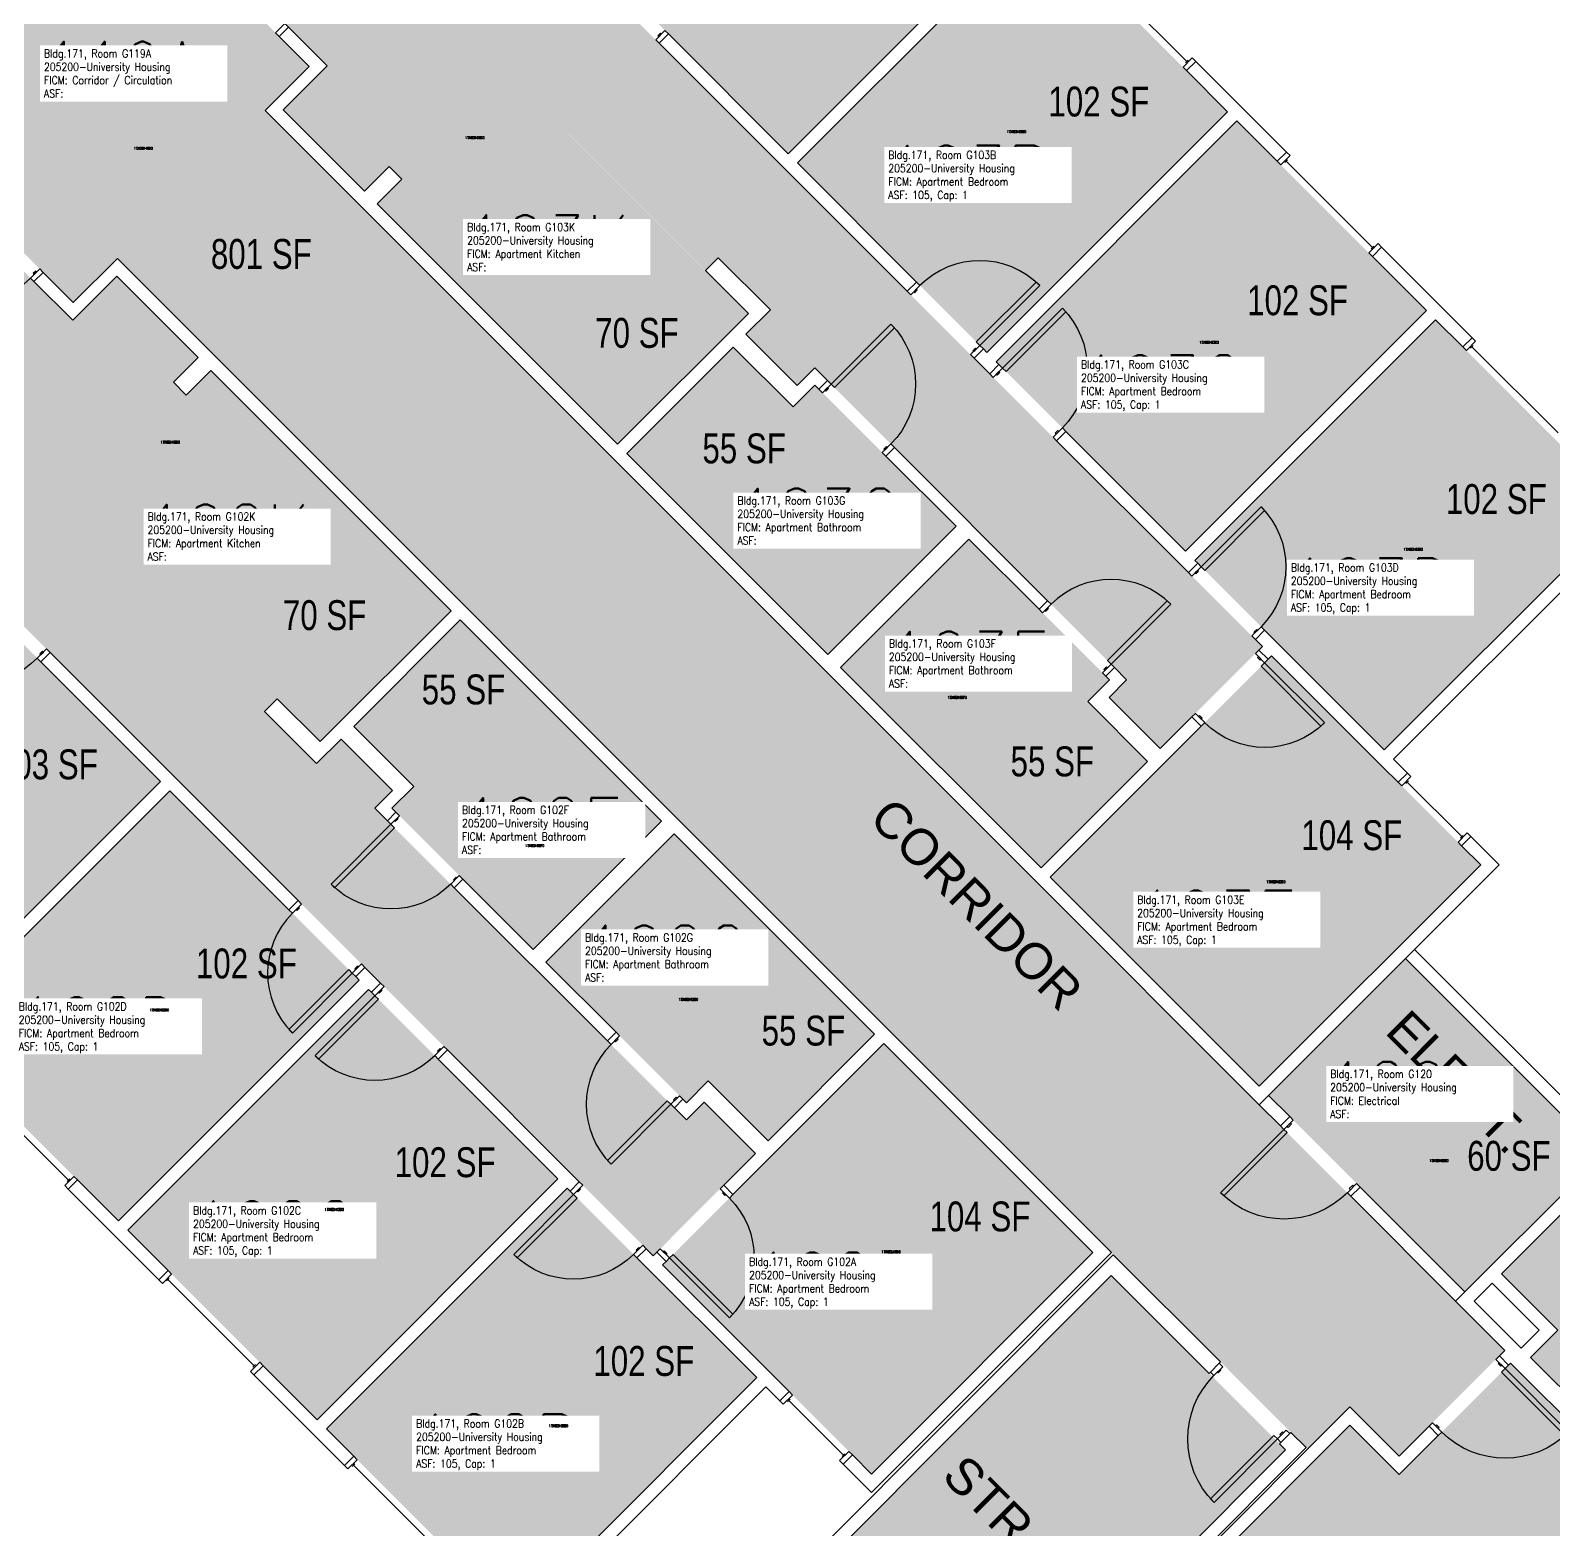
# Model space of a CAD drawing. Header units: inches. Extents: x 1063 to 4030, y -1482 to 1669.
# Drawn here: x 1840 to 2452, y -1119 to -517 of the extents above; entities that cross this region are included whole.
import ezdxf
from ezdxf.enums import TextEntityAlignment as Align

# ---------------------------------------------------------------- set-up
doc = ezdxf.new("R2010")
doc.units = ezdxf.units.IN
doc.header["$LTSCALE"] = 192
doc.header["$MEASUREMENT"] = 0
for name, color, linetype in [('A-AREA-IDEN', 1, 'Continuous'), ('A-DOOR', 2, 'Continuous'), ('A-GLAZ', 1, 'Continuous'), ('A-IDEN-RNUM', 7, 'Continuous'), ('A-IDEN-SNUM', 4, 'Continuous'), ('A-IDEN-VNUM', 4, 'Continuous'), ('A-WALL', 5, 'Continuous'), ('AREA-TEXT', 3, 'Continuous'), ('Rooms-Category-Color', 7, 'Continuous'), ('Rooms-College-Color', 7, 'Continuous'), ('Rooms-Department-Color', 7, 'Continuous'), ('Rooms-Division-Color', 7, 'Continuous'), ('Rooms-Information', 7, 'Continuous')]:
    doc.layers.add(name, color=color, linetype=linetype)
doc.styles.add('AREA', font='arial.ttf', dxfattribs={"width": 0.75, "height": 12})
doc.styles.add('ROOMSNUMBER', font='txt.shx', dxfattribs={"height": 0.03})
doc.styles.add('ROOMVNUMBER', font='simplex.shx', dxfattribs={"width": 0.85})
doc.styles.get("Standard").update_dxf_attribs({"font": 'arial.ttf'})

msp = doc.modelspace()

# ---------------------------------------------------------------- hatches: boundary and pattern name
at = {"layer": 'Rooms-Category-Color', "true_color": 0xadadad}
for points in [[(1455.35, -189.39), (1460.61, -184.13), (1514.75, -129.99), (1746.97, -362.21), (1764.65, -344.53), (1822.86, -402.74), (1805.18, -420.42), (1892.5, -507.74), (1910.18, -490.06), (1951.98, -531.87), (1934.31, -549.55), (2432.22, -1047.46), (2389.79, -1089.89), (2369.99, -1070.09), (2352.98, -1087.11), (2346.3, -1080.38), (1874.91, -608.95), (1857.23, -626.62), (1815.42, -584.82), (1833.1, -567.14), (1745.78, -479.82), (1728.11, -497.5), (1669.89, -439.28), (1687.57, -421.61)], [(2392.25, -890.15), (2337.29, -945.11), (2416.13, -1023.95), (2471.09, -969)], [(2274.04, -1017.41), (2055.7, -1236.06), (2125.75, -1306.01), (2344.09, -1087.36)]]:
    msp.add_hatch(color=253, dxfattribs=at).paths.add_polyline_path(points)
at = {"layer": 'Rooms-Category-Color', "true_color": 0x728ef3}
for points in [[(1974.13, -581.95), (1941.47, -549.28), (1959.14, -531.61), (1913.89, -486.35), (1915.3, -484.94), (1911.86, -481.49), (1892.76, -500.58), (1875.82, -483.63), (1930.09, -429.36), (1947.03, -446.31), (1938.73, -454.62), (1942.17, -458.07), (1953.93, -446.31), (1933.53, -425.92), (2050.29, -309.15), (2146.11, -404.97), (2060.55, -490.53), (2334.82, -764.8), (2293.8, -805.81), (2273.21, -785.21), (2280.28, -778.14), (2155.07, -652.93), (2148, -660), (2127.4, -639.4), (2137.2, -629.6), (2116.25, -608.65), (2111.13, -613.78), (2031.84, -534.5), (1989.16, -577.18), (1984.03, -572.05)], [(2164.67, -393.83), (2241.04, -470.2), (2144.34, -566.89), (2067.97, -490.53)], [(2148.05, -570.61), (2224.15, -646.71), (2320.85, -550.01), (2244.75, -473.91)], [(1979.26, -587.08), (2075.78, -683.6), (2128.36, -631.02), (2031.84, -534.5)], [(1907.31, -648.77), (1874.64, -616.1), (1856.97, -633.78), (1811.71, -588.53), (1810.3, -589.94), (1806.85, -586.49), (1825.94, -567.4), (1808.99, -550.45), (1754.72, -604.72), (1771.67, -621.67), (1779.98, -613.36), (1783.43, -616.81), (1771.67, -628.57), (1751.28, -608.17), (1634.52, -724.93), (1730.33, -820.75), (1815.89, -735.19), (2090.16, -1009.46), (2131.17, -968.44), (2110.58, -947.85), (2103.5, -954.92), (1978.29, -829.71), (1985.36, -822.63), (1964.76, -802.04), (1954.96, -811.84), (1934.01, -790.89), (1939.14, -785.77), (1859.86, -706.48), (1902.54, -663.8), (1897.41, -658.67)], [(2227.87, -650.42), (2303.97, -726.52), (2400.67, -629.83), (2324.56, -553.72)], [(2307.68, -730.24), (2383.78, -806.34), (2480.48, -709.64), (2404.38, -633.54)], [(2079.49, -687.31), (2160.24, -768.05), (2211.77, -716.52), (2155.07, -659.82), (2146.32, -668.57), (2122.27, -644.53)], [(1912.44, -653.9), (2008.96, -750.42), (1956.38, -803), (1859.86, -706.48)], [(2165.36, -773.18), (2245.9, -853.71), (2288.68, -810.93), (2264.64, -786.89), (2273.39, -778.14), (2216.89, -721.65)], [(1719.19, -839.31), (1795.56, -915.68), (1892.26, -818.98), (1815.89, -742.61)], [(2012.67, -754.13), (2093.42, -834.88), (2041.89, -886.41), (1985.18, -829.71), (1993.93, -820.95), (1969.89, -796.91)], [(2338.53, -768.51), (2249.61, -857.43), (2333.58, -941.4), (2422.5, -852.48)], [(1895.97, -822.69), (1972.07, -898.79), (1875.37, -995.49), (1799.27, -919.39)], [(2098.54, -840), (2179.08, -920.54), (2136.3, -963.32), (2112.25, -939.27), (2103.5, -948.03), (2047.01, -891.53)], [(1975.78, -902.51), (2051.89, -978.61), (1955.19, -1075.3), (1879.09, -999.2)], [(2093.87, -1013.17), (2182.79, -924.25), (2266.76, -1008.22), (2177.84, -1097.14)], [(2473.59, -973.92), (2556.41, -1056.74), (2523.61, -1089.53), (2522.2, -1088.12), (2501.26, -1109.06), (2442.48, -1050.29), (2453.41, -1039.35), (2430.79, -1016.72), (2474.65, -972.85)], [(2055.6, -982.32), (2131.7, -1058.42), (2035, -1155.12), (1958.9, -1079.02)], [(2560.12, -1060.45), (2590.88, -1091.21), (2523.78, -1158.31), (2640.36, -1274.9), (2554.64, -1360.62), (2438.05, -1244.04), (2370.97, -1311.12), (2340.21, -1280.37), (2415.43, -1205.15), (2410.3, -1200.02), (2451.4, -1158.92), (2389.79, -1097.31), (2434.52, -1052.58), (2501.26, -1119.32)], [(2312.45, -1135.05), (2369.99, -1077.51), (2451.4, -1158.92), (2393.86, -1216.46)]]:
    msp.add_hatch(color=171, dxfattribs=at).paths.add_polyline_path(points)
at = {"layer": 'Rooms-College-Color', "true_color": 0xadadad}
for points in [[(1455.35, -189.39), (1460.61, -184.13), (1514.75, -129.99), (1746.97, -362.21), (1764.65, -344.53), (1822.86, -402.74), (1805.18, -420.42), (1892.5, -507.74), (1910.18, -490.06), (1951.98, -531.87), (1934.31, -549.55), (2432.22, -1047.46), (2389.79, -1089.89), (2369.99, -1070.09), (2352.98, -1087.11), (2346.3, -1080.38), (1874.91, -608.95), (1857.23, -626.62), (1815.42, -584.82), (1833.1, -567.14), (1745.78, -479.82), (1728.11, -497.5), (1669.89, -439.28), (1687.57, -421.61)], [(1974.13, -581.95), (1941.47, -549.28), (1959.14, -531.61), (1913.89, -486.35), (1915.3, -484.94), (1911.86, -481.49), (1892.76, -500.58), (1875.82, -483.63), (1930.09, -429.36), (1947.03, -446.31), (1938.73, -454.62), (1942.17, -458.07), (1953.93, -446.31), (1933.53, -425.92), (2050.29, -309.15), (2146.11, -404.97), (2060.55, -490.53), (2334.82, -764.8), (2293.8, -805.81), (2273.21, -785.21), (2280.28, -778.14), (2155.07, -652.93), (2148, -660), (2127.4, -639.4), (2137.2, -629.6), (2116.25, -608.65), (2111.13, -613.78), (2031.84, -534.5), (1989.16, -577.18), (1984.03, -572.05)], [(2164.67, -393.83), (2241.04, -470.2), (2144.34, -566.89), (2067.97, -490.53)], [(2148.05, -570.61), (2224.15, -646.71), (2320.85, -550.01), (2244.75, -473.91)], [(1979.26, -587.08), (2075.78, -683.6), (2128.36, -631.02), (2031.84, -534.5)], [(1907.31, -648.77), (1874.64, -616.1), (1856.97, -633.78), (1811.71, -588.53), (1810.3, -589.94), (1806.85, -586.49), (1825.94, -567.4), (1808.99, -550.45), (1754.72, -604.72), (1771.67, -621.67), (1779.98, -613.36), (1783.43, -616.81), (1771.67, -628.57), (1751.28, -608.17), (1634.52, -724.93), (1730.33, -820.75), (1815.89, -735.19), (2090.16, -1009.46), (2131.17, -968.44), (2110.58, -947.85), (2103.5, -954.92), (1978.29, -829.71), (1985.36, -822.63), (1964.76, -802.04), (1954.96, -811.84), (1934.01, -790.89), (1939.14, -785.77), (1859.86, -706.48), (1902.54, -663.8), (1897.41, -658.67)], [(2227.87, -650.42), (2303.97, -726.52), (2400.67, -629.83), (2324.56, -553.72)], [(2307.68, -730.24), (2383.78, -806.34), (2480.48, -709.64), (2404.38, -633.54)], [(2079.49, -687.31), (2160.24, -768.05), (2211.77, -716.52), (2155.07, -659.82), (2146.32, -668.57), (2122.27, -644.53)], [(1912.44, -653.9), (2008.96, -750.42), (1956.38, -803), (1859.86, -706.48)], [(2165.36, -773.18), (2245.9, -853.71), (2288.68, -810.93), (2264.64, -786.89), (2273.39, -778.14), (2216.89, -721.65)], [(1719.19, -839.31), (1795.56, -915.68), (1892.26, -818.98), (1815.89, -742.61)], [(2012.67, -754.13), (2093.42, -834.88), (2041.89, -886.41), (1985.18, -829.71), (1993.93, -820.95), (1969.89, -796.91)], [(2338.53, -768.51), (2249.61, -857.43), (2333.58, -941.4), (2422.5, -852.48)], [(1895.97, -822.69), (1972.07, -898.79), (1875.37, -995.49), (1799.27, -919.39)], [(2098.54, -840), (2179.08, -920.54), (2136.3, -963.32), (2112.25, -939.27), (2103.5, -948.03), (2047.01, -891.53)], [(2392.25, -890.15), (2337.29, -945.11), (2416.13, -1023.95), (2471.09, -969)], [(1975.78, -902.51), (2051.89, -978.61), (1955.19, -1075.3), (1879.09, -999.2)], [(2093.87, -1013.17), (2182.79, -924.25), (2266.76, -1008.22), (2177.84, -1097.14)], [(2473.59, -973.92), (2556.41, -1056.74), (2523.61, -1089.53), (2522.2, -1088.12), (2501.26, -1109.06), (2442.48, -1050.29), (2453.41, -1039.35), (2430.79, -1016.72), (2474.65, -972.85)], [(2055.6, -982.32), (2131.7, -1058.42), (2035, -1155.12), (1958.9, -1079.02)], [(2274.04, -1017.41), (2055.7, -1236.06), (2125.75, -1306.01), (2344.09, -1087.36)], [(2560.12, -1060.45), (2590.88, -1091.21), (2523.78, -1158.31), (2640.36, -1274.9), (2554.64, -1360.62), (2438.05, -1244.04), (2370.97, -1311.12), (2340.21, -1280.37), (2415.43, -1205.15), (2410.3, -1200.02), (2451.4, -1158.92), (2389.79, -1097.31), (2434.52, -1052.58), (2501.26, -1119.32)], [(2312.45, -1135.05), (2369.99, -1077.51), (2451.4, -1158.92), (2393.86, -1216.46)]]:
    msp.add_hatch(color=253, dxfattribs=at).paths.add_polyline_path(points)
at = {"layer": 'Rooms-Department-Color', "true_color": 0xacacac}
for points in [[(1455.35, -189.39), (1460.61, -184.13), (1514.75, -129.99), (1746.97, -362.21), (1764.65, -344.53), (1822.86, -402.74), (1805.18, -420.42), (1892.5, -507.74), (1910.18, -490.06), (1951.98, -531.87), (1934.31, -549.55), (2432.22, -1047.46), (2389.79, -1089.89), (2369.99, -1070.09), (2352.98, -1087.11), (2346.3, -1080.38), (1874.91, -608.95), (1857.23, -626.62), (1815.42, -584.82), (1833.1, -567.14), (1745.78, -479.82), (1728.11, -497.5), (1669.89, -439.28), (1687.57, -421.61)], [(2392.25, -890.15), (2337.29, -945.11), (2416.13, -1023.95), (2471.09, -969)], [(2274.04, -1017.41), (2055.7, -1236.06), (2125.75, -1306.01), (2344.09, -1087.36)]]:
    msp.add_hatch(color=253, dxfattribs=at).paths.add_polyline_path(points)
at = {"layer": 'Rooms-Department-Color', "true_color": 0x604aed}
for points in [[(1974.13, -581.95), (1941.47, -549.28), (1959.14, -531.61), (1913.89, -486.35), (1915.3, -484.94), (1911.86, -481.49), (1892.76, -500.58), (1875.82, -483.63), (1930.09, -429.36), (1947.03, -446.31), (1938.73, -454.62), (1942.17, -458.07), (1953.93, -446.31), (1933.53, -425.92), (2050.29, -309.15), (2146.11, -404.97), (2060.55, -490.53), (2334.82, -764.8), (2293.8, -805.81), (2273.21, -785.21), (2280.28, -778.14), (2155.07, -652.93), (2148, -660), (2127.4, -639.4), (2137.2, -629.6), (2116.25, -608.65), (2111.13, -613.78), (2031.84, -534.5), (1989.16, -577.18), (1984.03, -572.05)], [(2164.67, -393.83), (2241.04, -470.2), (2144.34, -566.89), (2067.97, -490.53)], [(2148.05, -570.61), (2224.15, -646.71), (2320.85, -550.01), (2244.75, -473.91)], [(1979.26, -587.08), (2075.78, -683.6), (2128.36, -631.02), (2031.84, -534.5)], [(1907.31, -648.77), (1874.64, -616.1), (1856.97, -633.78), (1811.71, -588.53), (1810.3, -589.94), (1806.85, -586.49), (1825.94, -567.4), (1808.99, -550.45), (1754.72, -604.72), (1771.67, -621.67), (1779.98, -613.36), (1783.43, -616.81), (1771.67, -628.57), (1751.28, -608.17), (1634.52, -724.93), (1730.33, -820.75), (1815.89, -735.19), (2090.16, -1009.46), (2131.17, -968.44), (2110.58, -947.85), (2103.5, -954.92), (1978.29, -829.71), (1985.36, -822.63), (1964.76, -802.04), (1954.96, -811.84), (1934.01, -790.89), (1939.14, -785.77), (1859.86, -706.48), (1902.54, -663.8), (1897.41, -658.67)], [(2227.87, -650.42), (2303.97, -726.52), (2400.67, -629.83), (2324.56, -553.72)], [(2307.68, -730.24), (2383.78, -806.34), (2480.48, -709.64), (2404.38, -633.54)], [(2079.49, -687.31), (2160.24, -768.05), (2211.77, -716.52), (2155.07, -659.82), (2146.32, -668.57), (2122.27, -644.53)], [(1912.44, -653.9), (2008.96, -750.42), (1956.38, -803), (1859.86, -706.48)], [(2165.36, -773.18), (2245.9, -853.71), (2288.68, -810.93), (2264.64, -786.89), (2273.39, -778.14), (2216.89, -721.65)], [(1719.19, -839.31), (1795.56, -915.68), (1892.26, -818.98), (1815.89, -742.61)], [(2012.67, -754.13), (2093.42, -834.88), (2041.89, -886.41), (1985.18, -829.71), (1993.93, -820.95), (1969.89, -796.91)], [(2338.53, -768.51), (2249.61, -857.43), (2333.58, -941.4), (2422.5, -852.48)], [(1895.97, -822.69), (1972.07, -898.79), (1875.37, -995.49), (1799.27, -919.39)], [(2098.54, -840), (2179.08, -920.54), (2136.3, -963.32), (2112.25, -939.27), (2103.5, -948.03), (2047.01, -891.53)], [(1975.78, -902.51), (2051.89, -978.61), (1955.19, -1075.3), (1879.09, -999.2)], [(2093.87, -1013.17), (2182.79, -924.25), (2266.76, -1008.22), (2177.84, -1097.14)], [(2473.59, -973.92), (2556.41, -1056.74), (2523.61, -1089.53), (2522.2, -1088.12), (2501.26, -1109.06), (2442.48, -1050.29), (2453.41, -1039.35), (2430.79, -1016.72), (2474.65, -972.85)], [(2055.6, -982.32), (2131.7, -1058.42), (2035, -1155.12), (1958.9, -1079.02)], [(2560.12, -1060.45), (2590.88, -1091.21), (2523.78, -1158.31), (2640.36, -1274.9), (2554.64, -1360.62), (2438.05, -1244.04), (2370.97, -1311.12), (2340.21, -1280.37), (2415.43, -1205.15), (2410.3, -1200.02), (2451.4, -1158.92), (2389.79, -1097.31), (2434.52, -1052.58), (2501.26, -1119.32)], [(2312.45, -1135.05), (2369.99, -1077.51), (2451.4, -1158.92), (2393.86, -1216.46)]]:
    msp.add_hatch(color=173, dxfattribs=at).paths.add_polyline_path(points)
at = {"layer": 'Rooms-Division-Color', "true_color": 0xadadad}
for points in [[(1455.35, -189.39), (1460.61, -184.13), (1514.75, -129.99), (1746.97, -362.21), (1764.65, -344.53), (1822.86, -402.74), (1805.18, -420.42), (1892.5, -507.74), (1910.18, -490.06), (1951.98, -531.87), (1934.31, -549.55), (2432.22, -1047.46), (2389.79, -1089.89), (2369.99, -1070.09), (2352.98, -1087.11), (2346.3, -1080.38), (1874.91, -608.95), (1857.23, -626.62), (1815.42, -584.82), (1833.1, -567.14), (1745.78, -479.82), (1728.11, -497.5), (1669.89, -439.28), (1687.57, -421.61)], [(2392.25, -890.15), (2337.29, -945.11), (2416.13, -1023.95), (2471.09, -969)], [(2274.04, -1017.41), (2055.7, -1236.06), (2125.75, -1306.01), (2344.09, -1087.36)]]:
    msp.add_hatch(color=253, dxfattribs=at).paths.add_polyline_path(points)
at = {"layer": 'Rooms-Division-Color', "true_color": 0x604aed}
for points in [[(1974.13, -581.95), (1941.47, -549.28), (1959.14, -531.61), (1913.89, -486.35), (1915.3, -484.94), (1911.86, -481.49), (1892.76, -500.58), (1875.82, -483.63), (1930.09, -429.36), (1947.03, -446.31), (1938.73, -454.62), (1942.17, -458.07), (1953.93, -446.31), (1933.53, -425.92), (2050.29, -309.15), (2146.11, -404.97), (2060.55, -490.53), (2334.82, -764.8), (2293.8, -805.81), (2273.21, -785.21), (2280.28, -778.14), (2155.07, -652.93), (2148, -660), (2127.4, -639.4), (2137.2, -629.6), (2116.25, -608.65), (2111.13, -613.78), (2031.84, -534.5), (1989.16, -577.18), (1984.03, -572.05)], [(2164.67, -393.83), (2241.04, -470.2), (2144.34, -566.89), (2067.97, -490.53)], [(2148.05, -570.61), (2224.15, -646.71), (2320.85, -550.01), (2244.75, -473.91)], [(1979.26, -587.08), (2075.78, -683.6), (2128.36, -631.02), (2031.84, -534.5)], [(1907.31, -648.77), (1874.64, -616.1), (1856.97, -633.78), (1811.71, -588.53), (1810.3, -589.94), (1806.85, -586.49), (1825.94, -567.4), (1808.99, -550.45), (1754.72, -604.72), (1771.67, -621.67), (1779.98, -613.36), (1783.43, -616.81), (1771.67, -628.57), (1751.28, -608.17), (1634.52, -724.93), (1730.33, -820.75), (1815.89, -735.19), (2090.16, -1009.46), (2131.17, -968.44), (2110.58, -947.85), (2103.5, -954.92), (1978.29, -829.71), (1985.36, -822.63), (1964.76, -802.04), (1954.96, -811.84), (1934.01, -790.89), (1939.14, -785.77), (1859.86, -706.48), (1902.54, -663.8), (1897.41, -658.67)], [(2227.87, -650.42), (2303.97, -726.52), (2400.67, -629.83), (2324.56, -553.72)], [(2307.68, -730.24), (2383.78, -806.34), (2480.48, -709.64), (2404.38, -633.54)], [(2079.49, -687.31), (2160.24, -768.05), (2211.77, -716.52), (2155.07, -659.82), (2146.32, -668.57), (2122.27, -644.53)], [(1912.44, -653.9), (2008.96, -750.42), (1956.38, -803), (1859.86, -706.48)], [(2165.36, -773.18), (2245.9, -853.71), (2288.68, -810.93), (2264.64, -786.89), (2273.39, -778.14), (2216.89, -721.65)], [(1719.19, -839.31), (1795.56, -915.68), (1892.26, -818.98), (1815.89, -742.61)], [(2012.67, -754.13), (2093.42, -834.88), (2041.89, -886.41), (1985.18, -829.71), (1993.93, -820.95), (1969.89, -796.91)], [(2338.53, -768.51), (2249.61, -857.43), (2333.58, -941.4), (2422.5, -852.48)], [(1895.97, -822.69), (1972.07, -898.79), (1875.37, -995.49), (1799.27, -919.39)], [(2098.54, -840), (2179.08, -920.54), (2136.3, -963.32), (2112.25, -939.27), (2103.5, -948.03), (2047.01, -891.53)], [(1975.78, -902.51), (2051.89, -978.61), (1955.19, -1075.3), (1879.09, -999.2)], [(2093.87, -1013.17), (2182.79, -924.25), (2266.76, -1008.22), (2177.84, -1097.14)], [(2473.59, -973.92), (2556.41, -1056.74), (2523.61, -1089.53), (2522.2, -1088.12), (2501.26, -1109.06), (2442.48, -1050.29), (2453.41, -1039.35), (2430.79, -1016.72), (2474.65, -972.85)], [(2055.6, -982.32), (2131.7, -1058.42), (2035, -1155.12), (1958.9, -1079.02)], [(2560.12, -1060.45), (2590.88, -1091.21), (2523.78, -1158.31), (2640.36, -1274.9), (2554.64, -1360.62), (2438.05, -1244.04), (2370.97, -1311.12), (2340.21, -1280.37), (2415.43, -1205.15), (2410.3, -1200.02), (2451.4, -1158.92), (2389.79, -1097.31), (2434.52, -1052.58), (2501.26, -1119.32)], [(2312.45, -1135.05), (2369.99, -1077.51), (2451.4, -1158.92), (2393.86, -1216.46)]]:
    msp.add_hatch(color=173, dxfattribs=at).paths.add_polyline_path(points)

# ---------------------------------------------------------------- linework, layer by layer
at = {"layer": 'A-DOOR'}
for p, q in [((2345.78, -953.59), (2342.07, -957.31)), ((2347.19, -955.01), (2345.78, -953.59)), ((2318.02, -984.18), (2343.48, -958.72)), ((2344.72, -959.96), (2319.26, -985.41)), ((2342.07, -957.31), (2343.48, -958.72)), ((2343.48, -958.72), (2347.19, -955.01)), ((2343.48, -958.72), (2344.72, -959.96)), ((2344.72, -957.48), (2346.13, -956.07)), ((2345.16, -957.93), (2344.72, -957.48)), ((2346.57, -956.51), (2345.16, -957.93)), ((2346.13, -956.07), (2346.57, -956.51)), ((2319.26, -985.41), (2318.02, -984.18)), ((2368.94, -984.18), (2372.65, -980.46)), ((2370.35, -985.59), (2368.94, -984.18)), ((2371.14, -981.08), (2369.73, -982.5)), ((2369.73, -982.5), (2370.17, -982.94)), ((2370.17, -982.94), (2371.59, -981.53)), ((2374.06, -981.88), (2370.35, -985.59)), ((2371.59, -981.53), (2371.14, -981.08)), ((2372.65, -980.46), (2374.06, -981.88))]:
    msp.add_line(p, q, dxfattribs=at)
for points in [[(1938.48, -518.37), (1939.89, -519.78), (1943.61, -516.07), (1942.19, -514.65)], [(2091.13, -521.11), (2092.54, -522.52), (2096.26, -518.81), (2094.84, -517.4)], [(2092.37, -519.87), (2092.01, -519.52), (2093.07, -518.46), (2093.43, -518.81)], [(1843.73, -613.12), (1845.14, -614.53), (1841.43, -618.25), (1840.02, -616.83)], [(1842.49, -614.36), (1842.14, -614), (1841.08, -615.06), (1841.43, -615.42)], [(2193.57, -623.55), (2192.16, -622.14), (2195.87, -618.43), (2197.28, -619.84)], [(2194.81, -622.31), (2195.16, -622.67), (2196.22, -621.61), (2195.87, -621.25)], [(2221.33, -643.88), (2219.91, -642.47), (2243.95, -618.43), (2245.37, -619.84)], [(2230.43, -652.98), (2231.84, -654.4), (2255.89, -630.36), (2254.47, -628.94)], [(2161.55, -659.41), (2162.97, -660.83), (2187.01, -636.79), (2185.59, -635.37)], [(2217.61, -647.59), (2219.03, -649.01), (2222.74, -645.3), (2221.33, -643.88)], [(2218.85, -646.36), (2218.5, -646), (2219.56, -644.94), (2219.91, -645.3)], [(2226.72, -656.7), (2225.3, -655.28), (2229.02, -651.57), (2230.43, -652.98)], [(2227.95, -655.46), (2228.31, -655.81), (2229.37, -654.75), (2229.02, -654.4)], [(2158.1, -662.86), (2156.69, -661.45), (2160.14, -658), (2161.55, -659.41)], [(2159.08, -661.89), (2159.43, -662.24), (2160.49, -661.18), (2160.14, -660.83)], [(2250.76, -680.74), (2252.17, -682.15), (2255.89, -678.44), (2254.47, -677.03)], [(2252, -679.5), (2251.64, -679.15), (2252.7, -678.09), (2253.06, -678.44)], [(2182.15, -686.9), (2183.56, -688.32), (2187.01, -684.87), (2185.59, -683.46)], [(2183.12, -685.93), (2182.77, -685.58), (2183.83, -684.52), (2184.18, -684.87)], [(2310.24, -732.8), (2311.66, -734.21), (2335.7, -710.17), (2334.29, -708.76)], [(2306.53, -736.51), (2305.12, -735.1), (2308.83, -731.39), (2310.24, -732.8)], [(2307.77, -735.27), (2308.12, -735.63), (2309.18, -734.57), (2308.83, -734.21)], [(2246.52, -751.27), (2245.1, -749.86), (2248.55, -746.41), (2249.96, -747.83)], [(2247.49, -750.3), (2247.84, -750.65), (2248.9, -749.59), (2248.55, -749.24)], [(2274.01, -771.87), (2272.59, -770.45), (2296.63, -746.41), (2298.05, -747.83)], [(2330.57, -760.55), (2331.99, -761.97), (2335.7, -758.26), (2334.29, -756.84)], [(2331.81, -759.32), (2331.46, -758.96), (2332.52, -757.9), (2332.87, -758.26)], [(1846.47, -765.77), (1847.88, -767.18), (1844.17, -770.89), (1842.76, -769.48)], [(1845.23, -767.01), (1844.88, -766.65), (1843.82, -767.71), (1844.17, -768.07)], [(2331.99, -767.62), (2333.4, -766.21), (2337.11, -769.92), (2335.7, -771.34)], [(2333.23, -768.86), (2332.87, -769.22), (2333.93, -770.28), (2334.29, -769.92)], [(2270.56, -775.31), (2271.97, -776.73), (2275.42, -773.28), (2274.01, -771.87)], [(2271.53, -774.34), (2271.18, -773.99), (2272.24, -772.93), (2272.59, -773.28)], [(2335.7, -771.34), (2334.29, -772.75), (2358.33, -796.79), (2359.74, -795.38)], [(2307.95, -791.67), (2306.53, -793.08), (2310.24, -796.79), (2311.66, -795.38)], [(2309.18, -792.9), (2309.54, -792.55), (2310.6, -793.61), (2310.24, -793.96)], [(1988.22, -832.74), (1986.81, -831.33), (1983.36, -834.78), (1984.78, -836.19)], [(1984.78, -836.19), (1986.19, -837.61), (1962.15, -861.65), (1960.73, -860.23)], [(1987.25, -833.72), (1987.6, -834.07), (1986.54, -835.13), (1986.19, -834.78)], [(2012.26, -856.79), (2013.68, -858.2), (2010.23, -861.65), (2008.82, -860.23)], [(2011.29, -857.76), (2010.94, -857.4), (2009.88, -858.46), (2010.23, -858.82)], [(1948.91, -868.21), (1947.5, -866.8), (1943.79, -870.51), (1945.2, -871.92)], [(1947.68, -869.45), (1948.03, -869.8), (1946.97, -870.86), (1946.61, -870.51)], [(1972.95, -892.25), (1974.37, -893.67), (1970.66, -897.38), (1969.24, -895.96)], [(1969.24, -895.96), (1967.83, -894.55), (1943.79, -918.59), (1945.2, -920.01)], [(1971.72, -893.49), (1971.36, -893.14), (1970.3, -894.2), (1970.66, -894.55)], [(1978.35, -905.07), (1979.76, -906.48), (1955.72, -930.52), (1954.3, -929.11)], [(1982.06, -901.36), (1980.64, -899.94), (1976.93, -903.65), (1978.35, -905.07)], [(1980.82, -902.59), (1981.17, -902.95), (1980.11, -904.01), (1979.76, -903.65)], [(2076.63, -921.16), (2075.22, -919.74), (2071.77, -923.19), (2073.19, -924.6)], [(2075.66, -922.13), (2076.02, -922.48), (2074.95, -923.54), (2074.6, -923.19)], [(2006.1, -925.4), (2007.51, -926.81), (2003.8, -930.52), (2002.39, -929.11)], [(2004.86, -926.64), (2004.51, -926.28), (2003.45, -927.34), (2003.8, -927.7)], [(2097.23, -948.64), (2095.81, -947.23), (2071.77, -971.27), (2073.19, -972.69)], [(2100.68, -945.2), (2102.09, -946.61), (2098.64, -950.06), (2097.23, -948.64)], [(2099.7, -946.17), (2099.35, -945.82), (2098.29, -946.88), (2098.64, -947.23)], [(2058.16, -984.88), (2059.57, -986.3), (2035.53, -1010.34), (2034.12, -1008.92)], [(2061.87, -981.17), (2060.46, -979.76), (2056.75, -983.47), (2058.16, -984.88)], [(2060.64, -982.41), (2060.99, -982.76), (2059.93, -983.82), (2059.57, -983.47)], [(2117.03, -982.59), (2118.44, -981.17), (2122.15, -984.88), (2120.74, -986.3)], [(2118.26, -983.82), (2117.91, -984.18), (2118.97, -985.24), (2119.33, -984.88)], [(2085.91, -1005.21), (2087.33, -1006.63), (2083.62, -1010.34), (2082.2, -1008.92)], [(2084.68, -1006.45), (2084.32, -1006.1), (2083.26, -1007.16), (2083.62, -1007.51)], [(2092.99, -1006.63), (2091.57, -1008.04), (2095.28, -1011.75), (2096.7, -1010.34)], [(2094.22, -1007.86), (2094.58, -1007.51), (2095.64, -1008.57), (2095.28, -1008.92)], [(2096.7, -1010.34), (2098.11, -1008.92), (2122.15, -1032.97), (2120.74, -1034.38)], [(2428.6, -1051.09), (2430.01, -1049.67), (2433.72, -1053.38), (2432.31, -1054.8)], [(2318.88, -1054.06), (2317.46, -1052.65), (2313.93, -1056.18), (2315.35, -1057.6)], [(2317.82, -1055.12), (2318.17, -1055.47), (2317.11, -1056.54), (2316.76, -1056.18)], [(2429.83, -1052.32), (2429.48, -1052.68), (2430.54, -1053.74), (2430.89, -1053.38)], [(2432.31, -1054.8), (2430.89, -1056.21), (2456.35, -1081.67), (2457.76, -1080.25)], [(2403.14, -1076.54), (2401.73, -1077.96), (2405.44, -1081.67), (2406.85, -1080.25)], [(2340.82, -1083.04), (2339.4, -1081.62), (2313.97, -1107.1), (2315.38, -1108.51)], [(2344.35, -1079.5), (2345.77, -1080.91), (2342.23, -1084.45), (2340.82, -1083.04)], [(2343.29, -1080.56), (2342.94, -1080.21), (2341.88, -1081.27), (2342.23, -1081.62)], [(2404.38, -1077.78), (2404.73, -1077.43), (2405.79, -1078.49), (2405.44, -1078.84)]]:
    msp.add_lwpolyline(points, close=True, dxfattribs=at)
for centre, start, end in [((2221.33, -643.88), 45, 135), ((2274.01, -771.87), 45, 135), ((1969.24, -895.96), 135, 225), ((2097.23, -948.64), 135, 225)]:
    msp.add_arc(centre, 34, start, end, dxfattribs=at)
at = {"layer": 'A-DOOR', "extrusion": (0, 0, -1)}
for centre, radius, start, end in [((-1814.56, -591.38), 36, 225, 270), ((-2230.43, -652.98), 34, 135, 225), ((-2161.55, -659.41), 34, 135, 225), ((-2310.24, -732.8), 34, 135, 225), ((-1818.72, -745.44), 34, 225, 315), ((-2335.7, -771.34), 34, 225, 315), ((-1984.78, -836.19), 34, 225, 315), ((-1978.35, -905.07), 34, 225, 315), ((-2343.48, -958.72), 36, 225, 315), ((-2096.7, -1010.34), 34, 135, 225), ((-2058.16, -984.88), 34, 225, 315), ((-2340.82, -1083.04), 36, 314.95976, 44.95976), ((-2432.31, -1054.8), 36, 225, 315)]:
    msp.add_arc(centre, radius, start, end, dxfattribs=at)
at = {"layer": 'A-GLAZ'}
for p, q in [((2269.81, -495.26), (2304.46, -529.9)), ((2303.93, -530.44), (2304.99, -529.37)), ((2343.88, -570.39), (2344.94, -569.33)), ((2344.41, -569.86), (2379.06, -604.5)), ((2378.53, -605.04), (2379.59, -603.97)), ((2418.42, -644.93), (2419.48, -643.87)), ((2418.95, -644.4), (2453.6, -679.05)), ((2392.44, -819.77), (2393.5, -818.71)), ((2392.97, -819.24), (2414.89, -841.16)), ((2414.36, -841.69), (2415.42, -840.63)), ((1820.62, -944.45), (1855.27, -979.09)), ((1855.8, -978.56), (1854.74, -979.62)), ((1895.75, -1018.52), (1894.69, -1019.58)), ((1895.22, -1019.05), (1929.87, -1053.69)), ((1930.4, -1053.16), (1929.34, -1054.22)), ((2145.13, -1067.08), (2144.07, -1068.14)), ((2144.6, -1067.61), (2166.52, -1089.53)), ((1970.29, -1093.06), (1969.23, -1094.12)), ((1969.76, -1093.59), (2004.41, -1128.24)), ((2167.05, -1089), (2165.99, -1090.06))]:
    msp.add_line(p, q, dxfattribs=at)
for points in [[(2306.67, -528.4), (2308.08, -529.82), (2304.37, -533.53), (2302.95, -532.11)], [(2345.91, -567.65), (2344.5, -566.23), (2340.78, -569.94), (2342.2, -571.36)], [(2381.27, -603), (2382.68, -604.42), (2378.97, -608.13), (2377.55, -606.71)], [(2420.46, -642.19), (2419.04, -640.78), (2415.33, -644.49), (2416.74, -645.91)], [(2394.47, -817.03), (2393.06, -815.61), (2389.35, -819.33), (2390.76, -820.74)], [(2417.1, -839.66), (2418.52, -841.07), (2414.8, -844.78), (2413.39, -843.37)], [(1853.76, -981.3), (1855.18, -982.72), (1858.89, -979.01), (1857.48, -977.59)], [(1893.01, -1020.55), (1891.59, -1019.13), (1895.31, -1015.42), (1896.72, -1016.84)], [(1928.36, -1055.9), (1929.78, -1057.32), (1933.49, -1053.61), (1932.08, -1052.19)], [(2142.39, -1069.11), (2140.98, -1067.7), (2144.69, -1063.99), (2146.1, -1065.4)], [(2165.02, -1091.74), (2166.43, -1093.15), (2170.14, -1089.44), (2168.73, -1088.03)], [(1967.55, -1095.1), (1966.14, -1093.68), (1969.85, -1089.97), (1971.27, -1091.38)]]:
    msp.add_lwpolyline(points, close=True, dxfattribs=at)
at = {"layer": 'A-WALL'}
for p, q in [((2144.34, -566.89), (2241.04, -470.2)), ((2244.75, -473.91), (2148.05, -570.61)), ((1939.89, -519.78), (1943.61, -516.07)), ((1951.98, -531.87), (1939.89, -519.78)), ((1943.61, -516.07), (1959.14, -531.61)), ((2092.54, -522.52), (2096.26, -518.81)), ((2096.26, -518.81), (2144.34, -566.89)), ((2192.16, -622.14), (2092.54, -522.52)), ((1934.31, -549.55), (1951.98, -531.87)), ((1959.14, -531.61), (1941.47, -549.28)), ((2304.37, -533.53), (2308.08, -529.82)), ((2308.08, -529.82), (2344.5, -566.23)), ((2320.85, -550.01), (2304.37, -533.53)), ((2242.63, -857.87), (1934.31, -549.55)), ((1941.47, -549.28), (1974.13, -581.95)), ((2224.15, -646.71), (2320.85, -550.01)), ((2324.56, -553.72), (2227.87, -650.42)), ((2340.78, -569.94), (2324.56, -553.72)), ((2344.5, -566.23), (2340.78, -569.94)), ((1974.13, -581.95), (1984.03, -572.05)), ((1984.03, -572.05), (1989.16, -577.18)), ((2148.05, -570.61), (2195.87, -618.43)), ((1989.16, -577.18), (1979.26, -587.08)), ((1979.26, -587.08), (2075.78, -683.6)), ((2378.97, -608.13), (2382.68, -604.42)), ((2382.68, -604.42), (2419.04, -640.78)), ((1874.91, -608.95), (1857.23, -626.62)), ((2183.23, -917.27), (1874.91, -608.95)), ((2111.13, -613.78), (2116.25, -608.65)), ((2116.25, -608.65), (2137.2, -629.6)), ((2400.67, -629.83), (2378.97, -608.13)), ((1845.14, -614.53), (1841.43, -618.25)), ((1857.23, -626.62), (1845.14, -614.53)), ((1856.97, -633.78), (1874.64, -616.1)), ((1874.64, -616.1), (1907.31, -648.77)), ((2128.36, -631.02), (2111.13, -613.78)), ((1841.43, -618.25), (1856.97, -633.78)), ((2195.87, -618.43), (2192.16, -622.14)), ((2137.2, -629.6), (2127.4, -639.4)), ((2303.97, -726.52), (2400.67, -629.83)), ((2075.78, -683.6), (2128.36, -631.02)), ((2404.38, -633.54), (2307.68, -730.24)), ((2415.33, -644.49), (2404.38, -633.54)), ((2127.4, -639.4), (2148, -660)), ((2419.04, -640.78), (2415.33, -644.49)), ((2122.27, -644.53), (2079.49, -687.31)), ((2146.32, -668.57), (2122.27, -644.53)), ((2219.03, -649.01), (2222.74, -645.3)), ((2222.74, -645.3), (2224.15, -646.71)), ((1907.31, -648.77), (1897.41, -658.67)), ((1902.54, -663.8), (1912.44, -653.9)), ((1912.44, -653.9), (2008.96, -750.42)), ((2148, -660), (2155.07, -652.93)), ((2155.07, -652.93), (2160.14, -658)), ((2225.3, -655.28), (2219.03, -649.01)), ((2229.02, -651.57), (2225.3, -655.28)), ((2227.87, -650.42), (2229.02, -651.57)), ((1897.41, -658.67), (1902.54, -663.8)), ((2155.07, -659.82), (2146.32, -668.57)), ((2156.69, -661.45), (2155.07, -659.82)), ((2160.14, -658), (2156.69, -661.45)), ((2252.17, -682.15), (2255.89, -678.44)), ((2255.89, -678.44), (2303.97, -726.52)), ((2183.56, -688.32), (2187.01, -684.87)), ((2187.01, -684.87), (2248.55, -746.41)), ((2305.12, -735.1), (2252.17, -682.15)), ((2079.49, -687.31), (2160.24, -768.05)), ((2211.77, -716.52), (2183.56, -688.32)), ((2383.78, -806.34), (2480.48, -709.64)), ((2487.9, -709.64), (2387.5, -810.05)), ((2160.24, -768.05), (2211.77, -716.52)), ((2216.89, -721.65), (2165.36, -773.18)), ((2245.1, -749.86), (2216.89, -721.65)), ((2308.83, -731.39), (2305.12, -735.1)), ((2307.68, -730.24), (2308.83, -731.39)), ((2008.96, -750.42), (1956.38, -803)), ((2248.55, -746.41), (2245.1, -749.86)), ((1969.89, -796.91), (2012.67, -754.13)), ((2012.67, -754.13), (2093.42, -834.88)), ((2331.99, -761.97), (2335.7, -758.26)), ((2335.7, -758.26), (2383.78, -806.34)), ((2334.82, -764.8), (2331.99, -761.97)), ((1847.88, -767.18), (1844.17, -770.89)), ((1947.5, -866.8), (1847.88, -767.18)), ((2333.4, -766.21), (2334.82, -764.8)), ((2337.11, -769.92), (2333.4, -766.21)), ((2338.53, -768.51), (2337.11, -769.92)), ((2383.34, -813.32), (2338.53, -768.51)), ((1844.17, -770.89), (1892.26, -818.98)), ((2165.36, -773.18), (2245.9, -853.71)), ((2271.97, -776.73), (2275.42, -773.28)), ((2273.39, -778.14), (2271.97, -776.73)), ((2275.42, -773.28), (2280.28, -778.14)), ((2264.64, -786.89), (2273.39, -778.14)), ((2280.28, -778.14), (2273.21, -785.21)), ((1939.14, -785.77), (1934.01, -790.89)), ((1956.38, -803), (1939.14, -785.77)), ((2288.68, -810.93), (2264.64, -786.89)), ((2273.21, -785.21), (2293.8, -805.81)), ((1934.01, -790.89), (1954.96, -811.84)), ((2293.8, -805.81), (2306.53, -793.08)), ((2306.53, -793.08), (2310.24, -796.79)), ((1993.93, -820.95), (1969.89, -796.91)), ((2310.24, -796.79), (2249.61, -857.43)), ((1954.96, -811.84), (1964.76, -802.04)), ((1964.76, -802.04), (1985.36, -822.63)), ((2245.9, -853.71), (2288.68, -810.93)), ((2389.35, -819.33), (2383.34, -813.32)), ((2387.5, -810.05), (2393.06, -815.61)), ((1892.26, -818.98), (1795.56, -915.68)), ((2393.06, -815.61), (2389.35, -819.33)), ((1799.27, -919.39), (1895.97, -822.69)), ((1895.97, -822.69), (1943.79, -870.51)), ((1985.36, -822.63), (1978.29, -829.71)), ((1985.18, -829.71), (1993.93, -820.95)), ((1978.29, -829.71), (1983.36, -834.78)), ((1983.36, -834.78), (1986.81, -831.33)), ((1986.81, -831.33), (1985.18, -829.71)), ((2093.42, -834.88), (2041.89, -886.41)), ((2047.01, -891.53), (2098.54, -840)), ((2098.54, -840), (2179.08, -920.54)), ((2414.8, -844.78), (2418.52, -841.07)), ((2418.52, -841.07), (2429.92, -852.48)), ((2422.5, -852.48), (2414.8, -844.78)), ((2429.92, -852.48), (2333.58, -948.82)), ((2333.58, -941.4), (2422.5, -852.48)), ((2013.68, -858.2), (2010.23, -861.65)), ((2010.23, -861.65), (2071.77, -923.19)), ((2041.89, -886.41), (2013.68, -858.2)), ((2333.58, -948.82), (2242.63, -857.87)), ((2249.61, -857.43), (2333.58, -941.4)), ((1943.79, -870.51), (1947.5, -866.8)), ((2395.96, -886.44), (2392.24, -890.15)), ((2474.8, -965.28), (2395.96, -886.44)), ((2075.22, -919.74), (2047.01, -891.53)), ((2392.24, -890.15), (2471.09, -969)), ((1972.07, -898.79), (1875.37, -995.49)), ((1974.37, -893.67), (1970.66, -897.38)), ((1970.66, -897.38), (1972.07, -898.79)), ((1980.64, -899.94), (1974.37, -893.67)), ((2412.42, -1027.66), (2544.92, -895.17)), ((1879.09, -999.2), (1975.78, -902.51)), ((1975.78, -902.51), (1976.93, -903.65)), ((1976.93, -903.65), (1980.64, -899.94)), ((2274.18, -1008.22), (2183.23, -917.27)), ((2071.77, -923.19), (2075.22, -919.74)), ((2179.08, -920.54), (2136.3, -963.32)), ((2007.51, -926.81), (2003.8, -930.52)), ((2060.46, -979.76), (2007.51, -926.81)), ((2122.15, -984.88), (2182.79, -924.25)), ((2182.79, -924.25), (2266.76, -1008.22)), ((2003.8, -930.52), (2051.89, -978.61)), ((2112.25, -939.27), (2103.5, -948.03)), ((2136.3, -963.32), (2112.25, -939.27)), ((2102.09, -946.61), (2098.64, -950.06)), ((2103.5, -948.03), (2102.09, -946.61)), ((2103.5, -954.92), (2110.58, -947.85)), ((2110.58, -947.85), (2131.17, -968.44)), ((2337.29, -945.11), (2333.58, -948.82)), ((2345.78, -953.59), (2337.29, -945.11)), ((2098.64, -950.06), (2103.5, -954.92)), ((2333.58, -948.82), (2342.07, -957.31)), ((2342.07, -957.31), (2345.78, -953.59)), ((2131.17, -968.44), (2118.44, -981.17)), ((2051.89, -978.61), (1955.19, -1075.3)), ((2473.59, -973.92), (2430.79, -1016.72)), ((1858.89, -979.01), (1855.18, -982.72)), ((1855.18, -982.72), (1891.59, -1019.13)), ((1875.37, -995.49), (1858.89, -979.01)), ((1958.9, -1079.02), (2055.6, -982.32)), ((2055.6, -982.32), (2056.75, -983.47)), ((2056.75, -983.47), (2060.46, -979.76)), ((2118.44, -981.17), (2122.15, -984.88)), ((2374.06, -981.88), (2370.35, -985.59)), ((2416.14, -1023.95), (2374.06, -981.88)), ((2370.35, -985.59), (2412.42, -1027.66)), ((1895.31, -1015.42), (1879.09, -999.2)), ((2048.27, -1236.06), (2274.92, -1009.1)), ((2087.33, -1006.63), (2083.62, -1010.34)), ((2090.16, -1009.46), (2087.33, -1006.63)), ((2091.57, -1008.04), (2090.16, -1009.46)), ((2095.28, -1011.75), (2091.57, -1008.04)), ((2177.84, -1104.56), (2274.18, -1008.22)), ((2266.76, -1008.22), (2177.84, -1097.14)), ((2274.92, -1009.1), (2317.99, -1052.12)), ((1891.59, -1019.13), (1895.31, -1015.42)), ((2083.62, -1010.34), (2131.7, -1058.42)), ((2093.87, -1013.17), (2095.28, -1011.75)), ((2138.68, -1057.98), (2093.87, -1013.17)), ((2274.04, -1017.41), (2055.7, -1236.06)), ((2313.4, -1056.72), (2274.04, -1017.41)), ((2427.07, -1020.43), (2419.85, -1027.66)), ((2445.99, -1039.35), (2427.07, -1020.43)), ((2430.79, -1016.72), (2453.41, -1039.35)), ((2412.42, -1027.66), (2416.14, -1023.95)), ((2432.22, -1047.46), (2412.42, -1027.66)), ((2419.85, -1027.66), (2438.76, -1046.58)), ((2438.76, -1046.58), (2445.99, -1039.35)), ((2453.41, -1039.35), (2442.48, -1050.29)), ((2317.99, -1052.12), (2313.4, -1056.72)), ((2430.01, -1049.67), (2432.22, -1047.46)), ((2433.72, -1053.38), (2430.01, -1049.67)), ((2442.48, -1050.29), (2501.26, -1109.06)), ((1933.49, -1053.61), (1929.78, -1057.32)), ((1929.78, -1057.32), (1966.14, -1093.68)), ((1955.19, -1075.3), (1933.49, -1053.61)), ((2144.69, -1063.99), (2138.68, -1057.98)), ((2434.52, -1052.58), (2433.72, -1053.38)), ((2501.26, -1119.32), (2434.52, -1052.58)), ((2131.7, -1058.42), (2035, -1155.12)), ((2035, -1162.54), (2135.41, -1062.13)), ((2135.41, -1062.13), (2140.98, -1067.7)), ((2140.98, -1067.7), (2144.69, -1063.99)), ((2174.92, -1265.16), (2369.99, -1070.09)), ((2369.99, -1070.09), (2389.79, -1089.89)), ((1969.85, -1089.97), (1958.9, -1079.02)), ((2369.99, -1077.51), (2312.45, -1135.05)), ((2341.7, -1084.98), (2346.3, -1080.38)), ((2346.3, -1080.38), (2352.4, -1086.47)), ((2389.79, -1097.31), (2369.99, -1077.51)), ((2389.79, -1089.89), (2401.73, -1077.96)), ((2405.44, -1081.67), (2389.79, -1097.31)), ((2401.73, -1077.96), (2405.44, -1081.67)), ((2125.75, -1306.01), (2344.09, -1087.36)), ((2352.4, -1086.47), (2125.76, -1313.44)), ((2344.09, -1087.36), (2341.7, -1084.98)), ((1966.14, -1093.68), (1969.85, -1089.97)), ((2170.14, -1089.44), (2166.43, -1093.15)), ((2166.43, -1093.15), (2177.84, -1104.56)), ((2177.84, -1097.14), (2170.14, -1089.44))]:
    msp.add_line(p, q, dxfattribs=at)

# ---------------------------------------------------------------- texts
at = {"layer": 'A-AREA-IDEN'}
for s, p in [('CORRIDOR', (2214.96, -873.3)), ('ELECT.', (2408.46, -944.71)), ('STR 6A', (2230.4, -1123.41))]:
    msp.add_text(s, height=14.4, rotation=315, dxfattribs=at).set_placement(p, align=Align.CENTER)
at = {"layer": 'A-IDEN-RNUM', "style": 'ROOMSNUMBER', "width": 0.85}
for s, p in [('0103-K0', (2018.48, -560.42)), ('0103-B0', (2236.03, -558.02)), ('0119-A0', (1885.34, -564.7)), ('0103-C0', (2313.4, -642.66)), ('0102-K0', (1896.16, -682.74)), ('0103-G0', (2154.88, -713.38)), ('0103-D0', (2395.35, -725.75)), ('0103-F0', (2212.26, -785.25)), ('0102-F0', (2042.53, -844.8)), ('0103-E0', (2340.22, -859.31)), ('0102-D0', (1891.79, -910.78)), ('0102-G0', (2104.26, -906.53)), ('0120-00', (2405.71, -971.28)), ('0102-C0', (1962.04, -990.9)), ('0102-A0', (2185.68, -1007.89)), ('0102-B0', (2052.12, -1077.76))]:
    msp.add_text(s, height=1, dxfattribs=at).set_placement(p, align=Align.MIDDLE_CENTER)
at = {"layer": 'A-IDEN-SNUM', "style": 'ROOMSNUMBER', "width": 0.85}
for s, p in [('1710G103K0', (2018.48, -560.42)), ('1710G103B0', (2236.03, -558.02)), ('1710G119A0', (1885.34, -564.7)), ('1710G103C0', (2313.4, -642.66)), ('1710G102K0', (1896.16, -682.74)), ('1710G103G0', (2154.88, -713.38)), ('1710G103D0', (2395.35, -725.75)), ('1710G103F0', (2212.26, -785.25)), ('1710G102F0', (2042.53, -844.8)), ('1710G103E0', (2340.22, -859.31)), ('1710G102D0', (1891.79, -910.78)), ('1710G102G0', (2104.26, -906.53)), ('1710G12000', (2405.71, -971.28)), ('1710G102C0', (1962.04, -990.9)), ('1710G102A0', (2185.68, -1007.89)), ('1710G102B0', (2052.12, -1077.76))]:
    msp.add_text(s, height=1, dxfattribs=at).set_placement(p, align=Align.MIDDLE_CENTER)
at = {"layer": 'A-IDEN-VNUM', "style": 'ROOMVNUMBER', "width": 0.85}
for s, p in [('119A', (1876.41, -533.08)), ('103B', (2216.45, -574.89)), ('103K', (2047.28, -602.79)), ('103C', (2294.3, -659.05)), ('103G', (2156.29, -712.62)), ('102K', (1918.91, -719.06)), ('103D', (2378.12, -740.59)), ('103F', (2216.21, -770.03)), ('102F', (2044.77, -836.84)), ('103E', (2315.94, -873.99)), ('102G', (2095.09, -888.08)), ('102D', (1867.19, -916.85)), ('120', (2384.81, -942.9)), ('102C', (1937.65, -998.79)), ('102A', (2161.43, -1019.37)), ('102B', (2026.81, -1084.36))]:
    msp.add_text(s, height=22.5, dxfattribs=at).set_placement(p, align=Align.MIDDLE_CENTER)
at = {"layer": 'AREA-TEXT', "style": 'AREA', "width": 0.75}
for s, p in [('102 SF', (2269.14, -545.94)), ('801 SF', (1932.74, -607.14)), ('102 SF', (2348.95, -625.76)), ('70 SF', (2083.61, -638.84)), ('55 SF', (2126.67, -685.24)), ('102 SF', (2428.77, -705.57)), ('70 SF', (1958.16, -752.2)), ('55 SF', (2013.94, -782.04)), ('103 SF', (1846.79, -812.13)), ('55 SF', (2250.44, -810.93)), ('104 SF', (2370.74, -840.58)), ('102 SF', (1926.73, -892.08)), ('55 SF', (2150.46, -919.04)), ('102 SF', (2006.55, -971.9)), ('60 SF', (2433.84, -969.33)), ('104 SF', (2221.38, -993.68)), ('102 SF', (2086.36, -1051.71))]:
    msp.add_text(s, height=12, dxfattribs=at).set_placement(p, align=Align.MIDDLE_CENTER)

# ---------------------------------------------------------------- next in the draw order: texts
at = {"layer": 'Rooms-Information', "char_height": 3.2143, "width": 72, "attachment_point": 7, "style": 'ROOMVNUMBER', "bg_fill": 3, "box_fill_scale": 1.5, "bg_fill_color": 256, "bg_fill_true_color": 13158600, "bg_fill_transparency": 0}
for s, insert in [('Bldg.171, Room G119A^M^J205200-University Housing^M^JFICM: Corridor / Circulation^M^JASF: ', (1845.44, -544.33)), ('Bldg.171, Room G103B^M^J205200-University Housing^M^JFICM: Apartment Bedroom^M^JASF: 105, Cap: 1', (2184.57, -586.14)), ('Bldg.171, Room G103K^M^J205200-University Housing^M^JFICM: Apartment Kitchen^M^JASF: ', (2015.4, -614.04)), ('Bldg.171, Room G103C^M^J205200-University Housing^M^JFICM: Apartment Bedroom^M^JASF: 105, Cap: 1', (2261.97, -670.3)), ('Bldg.171, Room G103G^M^J205200-University Housing^M^JFICM: Apartment Bathroom^M^JASF: ', (2123.96, -723.87)), ('Bldg.171, Room G102K^M^J205200-University Housing^M^JFICM: Apartment Kitchen^M^JASF: ', (1887.03, -730.31)), ('Bldg.171, Room G103D^M^J205200-University Housing^M^JFICM: Apartment Bedroom^M^JASF: 105, Cap: 1', (2346.24, -751.84)), ('Bldg.171, Room G103F^M^J205200-University Housing^M^JFICM: Apartment Bathroom^M^JASF: ', (2184.79, -781.28)), ('Bldg.171, Room G102F^M^J205200-University Housing^M^JFICM: Apartment Bathroom^M^JASF: ', (2013.35, -848.09)), ('Bldg.171, Room G103E^M^J205200-University Housing^M^JFICM: Apartment Bedroom^M^JASF: 105, Cap: 1', (2284.52, -885.24)), ('Bldg.171, Room G102G^M^J205200-University Housing^M^JFICM: Apartment Bathroom^M^JASF: ', (2062.76, -899.33)), ('Bldg.171, Room G102D^M^J205200-University Housing^M^JFICM: Apartment Bedroom^M^JASF: 105, Cap: 1', (1835.31, -928.1)), ('Bldg.171, Room G120^M^J205200-University Housing^M^JFICM: Electrical^M^JASF: ', (2362.04, -954.15)), ('Bldg.171, Room G102C^M^J205200-University Housing^M^JFICM: Apartment Bedroom^M^JASF: 105, Cap: 1', (1905.32, -1010.04)), ('Bldg.171, Room G102A^M^J205200-University Housing^M^JFICM: Apartment Bedroom^M^JASF: 105, Cap: 1', (2128.65, -1030.62)), ('Bldg.171, Room G102B^M^J205200-University Housing^M^JFICM: Apartment Bedroom^M^JASF: 105, Cap: 1', (1994.93, -1095.61))]:
    msp.add_mtext(s, dxfattribs=dict(at, insert=insert))

doc.saveas('drawing.dxf')
